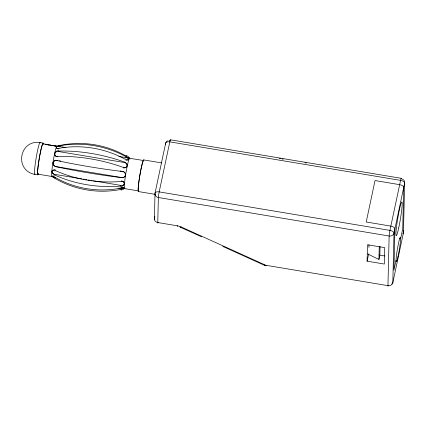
<?xml version="1.0" encoding="UTF-8"?>
<svg xmlns="http://www.w3.org/2000/svg" width="426" height="426" viewBox="0 0 426 426"><rect width="100%" height="100%" fill="white"/><g stroke="black" fill="none" stroke-linecap="round" stroke-linejoin="round"><path stroke-width="0.64" d="M57.313 156.875L57.324 156.401A93.203 45.188 12 0 1 123.423 167.45M56.658 156.699A3.131 2.726 1.4 0 1 54.885 153.392A3.131 2.726 1.4 0 1 58.453 151.518L58.463 151.044M123.423 167.908L123.433 167.434M123.652 167.94A3.131 2.726 1.4 0 0 127.092 165.645A3.131 2.726 1.4 0 0 124.562 162.546L124.573 162.072M165.618 144.552L165.65 143.237A4.175 3.637 1.4 0 1 167.519 140.836M367.095 261.17L367.489 244.764L384.737 247.639L384.343 264.045L367.095 261.17L368.639 253.912M368.911 247.405L368.969 244.78M367.681 253.965L378.943 259.45L379.257 246.324M380.056 246.627L379.854 255.158L378.943 259.45M58.41 148.962A3.131 1.315 7.4 0 1 56.498 147.194A3.131 1.315 7.4 0 1 59.949 146.576L60.061 145.708M125.862 160.219A3.131 1.315 7.4 0 0 128.727 159.244A3.131 1.315 7.4 0 0 126.059 157.609L126.171 156.741M57.377 146.342L60.476 145.261M126.586 156.294L126.415 157.226A3.131 0.602 10.4 0 1 129.334 158.083A3.131 0.602 10.4 0 1 128.87 158.669M121.037 189.421L121.208 188.489A3.131 0.602 10.4 0 0 124.147 188.436A3.131 0.602 10.4 0 0 121.602 187.344M154.835 216.328L154.42 218.277A4.175 2.023 12 0 0 154.803 219.23M396.047 260.27L393.922 270.276L394.913 228.847A4.175 2.023 12 0 0 390.855 226.11L366.216 221.999L375.029 180.555L399.663 184.666A4.175 2.023 12 0 1 403.72 187.403L402.73 228.831L400.605 238.832L399.295 238.613M55.284 169.814L55.119 170.453A93.203 63.245 5.3 0 0 121.224 181.46M54.698 175.038L54.858 174.399A3.131 2.29 14.3 0 1 51.983 171.763A3.131 2.29 14.3 0 1 54.832 169.766M121.229 181.487L121.394 180.848M122.06 181.013A3.131 2.29 14.3 0 1 124.222 183.899A3.131 2.29 14.3 0 1 120.968 185.432L120.808 186.071A93.203 63.245 5.3 0 1 54.714 175.017M55.614 166.641L55.705 166.534A3.131 3.099 42.7 0 1 55.987 160.357M57.979 160.613L56.578 160.495A93.203 11.161 8.9 0 0 122.677 171.518L120.164 170.986M55.63 166.635A93.203 11.161 8.9 0 0 121.714 177.663L121.815 177.567A3.131 3.099 42.7 0 0 125.361 175.123A3.131 3.099 42.7 0 0 123.007 171.47M45.097 144.403L46.359 144.59M47.616 144.771L57.084 146.161M45.129 144.43L46.418 144.632M47.701 144.829L48.99 145.032M50.273 145.234L56.706 146.246L42.919 143.722M129.765 158.291L143.519 160.511M401.207 178.308L170.437 139.803M279.344 158.509L280.654 158.728M281.969 158.946L283.279 159.164M304.915 162.775L306.225 162.993M43.015 143.109C18.595 136.464 12.695 173.366 37.893 174.788M143.621 159.894L161.715 162.913M59.949 146.576L65.838 147.561M118.859 156.406L126.059 157.609M58.453 151.518L124.562 162.546M59.289 160.831L60.598 161.049M55.705 166.534L121.815 177.567M54.858 174.399L81.696 178.877M83.006 179.096L84.316 179.314M85.626 179.532L86.936 179.751M88.241 179.969L89.551 180.187M90.86 180.406L92.17 180.624M93.48 180.842L120.968 185.432M37.994 174.17L51.977 176.486L54.927 178.387L55.098 177.456A3.131 0.602 10.4 0 1 51.913 176.38L52.643 176.236L54.645 177.12M118.593 188.052L121.208 188.489M138.498 191.578L155.298 194.378M378.986 255.014L384.737 255.973M388.288 285.644A4.175 0.33 -80.5 0 1 387.948 285.654L265.845 265.276L181.247 226.983A8.355 4.047 12 0 0 177.216 225.78L157.769 222.532A4.175 3.637 1.4 0 1 154.42 218.277L155.016 193.255L165.65 143.237A4.175 2.023 12 0 1 169.804 141.869L400.573 180.379A4.175 2.023 12 0 1 404.631 183.116L403.449 232.745L392.815 282.763A4.175 2.023 12 0 1 391.686 283.977M124.658 188.611L137.965 190.853M180.32 227.228L201.663 236.84M222.814 246.414L264.913 265.52M51.967 176.465L51.908 176.385A3.131 0.602 10.4 0 1 54.15 176.092M403.161 230.615A4.175 3.637 1.4 0 1 403.449 232.745A4.175 2.023 12 0 1 402.708 233.783M401.59 178.915A4.175 3.637 1.4 0 1 404.631 183.116L394.002 233.134L392.815 282.763A4.175 3.637 1.4 0 1 387.948 285.654L389.135 236.02A4.175 0.33 -80.5 0 1 389.944 230.397L400.573 180.379A4.175 0.33 -80.5 0 1 401.287 178.712M168.962 140.346A4.175 3.637 1.4 0 1 170.517 140.346A4.175 0.33 -80.5 0 0 169.804 141.869L159.175 191.886A4.175 0.33 -80.5 0 0 158.365 197.51L157.769 222.532A4.175 0.33 -80.5 0 0 158.105 222.521M177.466 226.036A4.175 0.33 -80.5 0 1 177.216 225.78M264.471 264.913A4.175 1.502 -65.6 0 0 265.845 265.276A4.175 0.33 -80.5 0 0 266.053 265.638M181.247 226.983A4.175 1.502 -65.6 0 1 179.98 226.904M55.62 166.539A3.227 2.806 69.4 0 1 53.058 163.121M52.904 162.876A3.227 3.073 76.6 0 1 56.567 160.527M122.688 171.534A3.243 3.11 -85.7 0 1 125.452 174.894M125.516 175.113A3.222 3.179 -36 0 1 121.724 177.674M54.698 174.772A3.195 1.725 37.9 0 1 51.993 171.364A3.195 1.725 37.9 0 1 55.039 170.911M121.234 181.22A3.195 2.577 -20.2 0 1 124.296 183.697A3.195 2.577 -20.2 0 1 120.734 186.513M121.032 189.384A93.203 91.169 -12.5 0 1 54.949 178.361M120.75 188.116A93.203 91.169 -12.5 0 1 54.666 177.088M120.622 187.818A3.195 1.14 -11.2 0 1 124.195 188.276A3.195 1.14 -11.2 0 1 121.021 190.049M122.257 188.782A3.301 0.777 -13.4 0 1 121.474 188.947M60.481 145.298A93.203 91.169 -12.5 0 1 126.565 156.326M57.372 146.336A3.131 0.602 10.4 0 1 59.422 146.07M126.053 155.33A3.195 0.959 33 0 1 129.014 157.37A3.195 0.959 33 0 1 129.296 158.791M59.193 148.269A93.203 84.273 19.2 0 1 125.276 159.297M60.071 145.74A93.203 84.273 19.2 0 1 126.155 156.768A3.301 0.964 30 0 1 127.374 157.524M57.648 148.493A3.227 1.443 -15.5 0 1 56.647 146.879A3.227 1.443 -15.5 0 1 60.268 145.282M127.278 157.556A3.227 1.086 29.1 0 1 128.599 159.654A3.227 1.086 29.1 0 1 125.436 158.957M57.297 156.614A3.195 2.716 -44.1 0 1 54.821 153.504A3.195 2.716 -44.1 0 1 58.554 150.719M58.479 151.06A93.203 45.188 12 0 1 124.562 162.088M124.552 162.231A3.195 2.418 36.5 0 1 127.076 165.906A3.195 2.418 36.5 0 1 123.519 167.141M125.398 174.894A4.468 4.43 -11.5 0 1 125.372 175.086M124.142 188.047A3.227 0.911 -12.9 0 1 122.789 188.542M59.044 148.285A3.227 1.56 -17.5 0 1 57.824 148.344M138.317 190.582A15.453 1.225 -80.5 0 1 140.032 174.474A15.453 1.225 -80.5 0 1 143.503 160.522M124.983 188.116A15.453 1.225 -80.5 0 1 125.819 173.627A15.453 1.225 -80.5 0 1 129.845 158.584M35.07 173.946A16.076 1.273 -80.5 0 1 36.109 158.28A16.076 1.273 -80.5 0 1 40.23 142.987M38.441 173.813A16.076 1.273 -80.5 0 1 39.187 158.791A16.076 1.273 -80.5 0 1 43.377 144.19M52.174 176.236A15.453 1.225 -80.5 0 1 53.138 161.497A15.453 1.225 -80.5 0 1 57.111 146.24M38.377 173.584A15.453 1.225 -80.5 0 1 39.144 159.356A15.453 1.225 -80.5 0 1 43.196 144.1M138.754 191.247A16.076 1.273 -80.5 0 1 139.792 175.581A16.076 1.273 -80.5 0 1 143.913 160.288M389.944 230.397L159.175 191.886A4.175 2.023 12 0 0 155.016 193.255A4.175 3.637 1.4 0 0 158.365 197.51L389.135 236.02A4.175 3.637 1.4 0 0 394.002 233.134A4.175 2.023 12 0 0 389.944 230.397M397.985 256.596A12.53 0.996 -80.5 0 0 400.451 237.234A12.53 0.996 -80.5 0 0 396.542 254.828A12.53 0.996 -80.5 0 0 397.985 256.596M398.709 227.899A17.12 1.358 -80.5 0 0 401.92 201.913A17.12 1.358 -80.5 0 0 396.553 226.547A17.12 1.358 -80.5 0 0 398.709 227.899"/></g></svg>
